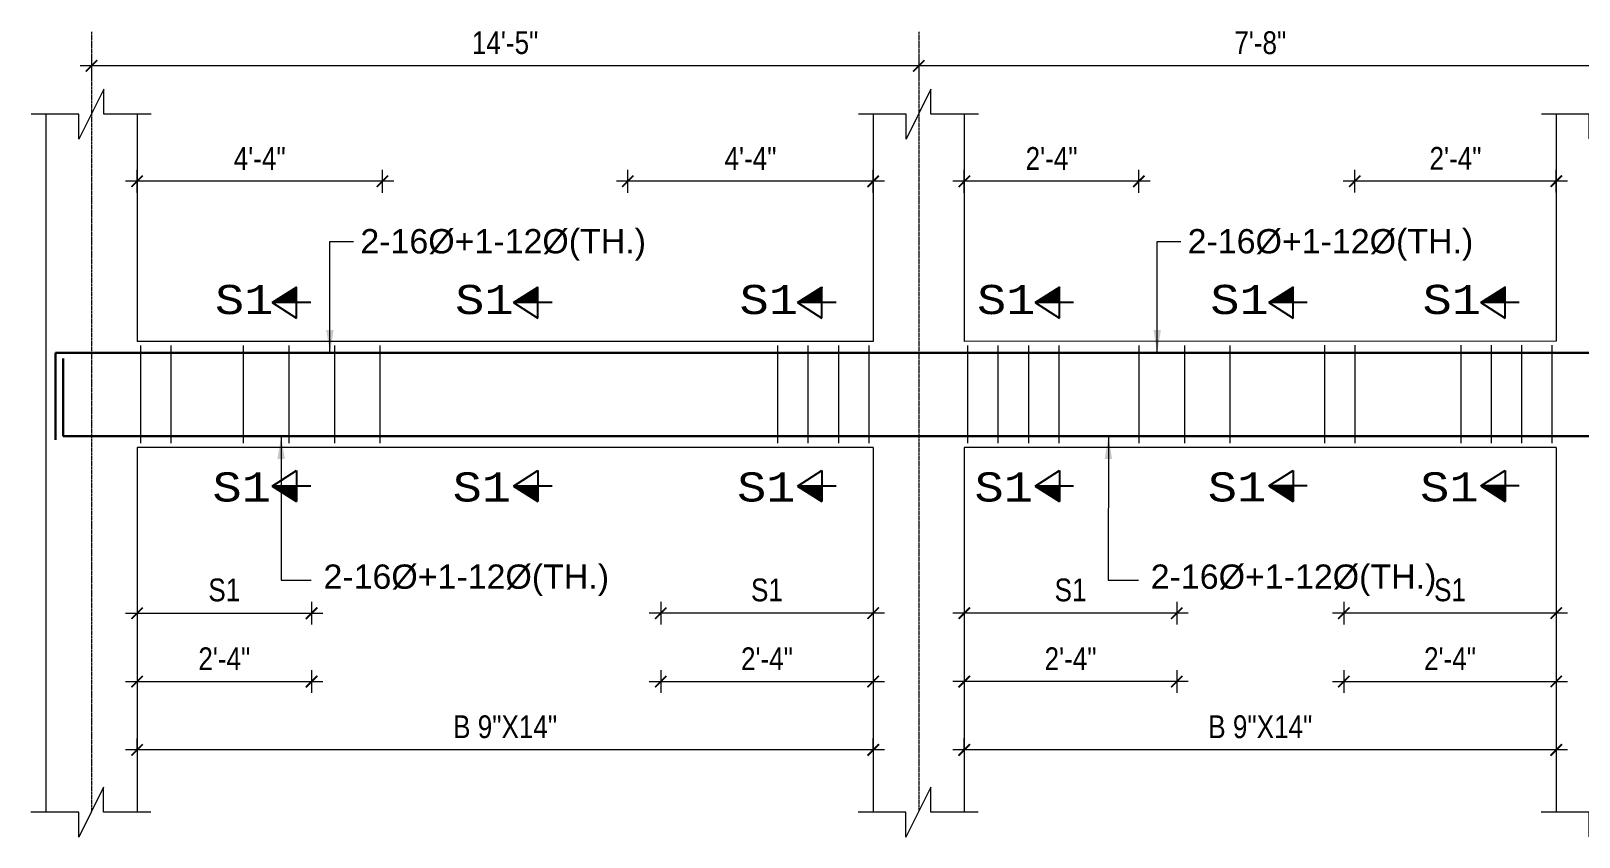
# Model space of a CAD drawing. Header units: inches. Extents: x -412 to 2766, y -9590 to -2111.
# Drawn here: x 1574.1 to 1982.1, y -5243.4 to -5031.1 of the extents above; entities that cross this region are included whole.
import ezdxf

# ---------------------------------------------------------------- set-up
doc = ezdxf.new("R2010")
doc.units = ezdxf.units.IN
doc.header["$LTSCALE"] = 0.5
doc.header["$MEASUREMENT"] = 0
doc.header["$PDMODE"] = 66
for name, pattern in [('ACAD_ISO02W100', [15, 12, -3]), ('ACAD_ISO03W100', [30, 12, -18]), ('CENTER2', [1.125, 0.75, -0.125, 0.125, -0.125])]:
    doc.linetypes.add(name, pattern=pattern)
for name, color, linetype, lineweight in [('09 CONTINUITY', 7, 'Continuous', 9), ('15 CENTER', 113, 'CENTER2', 15), ('15 TEXT', 7, 'Continuous', 15), ('20 BEAM ELEVATION', 140, 'ACAD_ISO03W100', 20), ('20 BEAM SECTION ARROW', 7, 'ACAD_ISO02W100', 20), ('20 STIRRUPS', 137, 'Continuous', 20), ('30 RENFORCEMENT', 12, 'Continuous', 30), ('DIM', 180, 'Continuous', 5), ('Profile ele', 4, 'Continuous', 25), ('RINF', 4, 'Continuous', 25)]:
    doc.layers.add(name, color=color, linetype=linetype, lineweight=lineweight)
doc.styles.add('arial', font='arial.ttf')
doc.styles.add('CUNEW', font='cour.ttf')
doc.styles.add('ordinary', font='ARIALN.TTF')
doc.styles.add('TEX8', font='cour.ttf', dxfattribs={"width": 0.75})
doc.dimstyles.new('SUREN 1', dxfattribs={"dimtxt": 0.75, "dimasz": 6, "dimexe": 1.5, "dimexo": 1.5, "dimgap": 1, "dimtad": 1, "dimdec": 1, "dimzin": 3, "dimdsep": 46, "dimlunit": 4, "dimtxsty": 'TEX8', "dimblk": 'ARCHTICK', "dimcen": 0.09375, "dimclrd": 1, "dimclre": 1, "dimclrt": 256, "dimadec": 0, "dimazin": 0, "dimtfac": 0.75, "dimtdec": 1, "dimtmove": 1, "dimatfit": 3, "dimfxl": 1, "dimtolj": 1, "dimtzin": 0, "dimlwd": 9, "dimlwe": 9, "dimarcsym": 0})
doc.dimstyles.new('SUREN 4', dxfattribs={"dimtxt": 4, "dimasz": 3, "dimexe": 3, "dimexo": 0, "dimgap": 3, "dimtad": 1, "dimdec": 0, "dimzin": 3, "dimdsep": 46, "dimlunit": 4, "dimtxsty": 'ordinary', "dimblk": 'ARCHTICK', "dimcen": 8, "dimdle": 3, "dimclrd": 1, "dimclre": 5, "dimclrt": 256, "dimadec": 3, "dimazin": 0, "dimtfac": 1, "dimtdec": 0, "dimtmove": 1, "dimatfit": 3, "dimfxl": 3, "dimfxlon": 1, "dimfrac": 1, "dimtolj": 1, "dimtzin": 0, "dimlwd": 5, "dimlwe": 5, "dimarcsym": 0})

# ---------------------------------------------------------------- blocks, each defined once
blk = doc.blocks.new('_ArchTick')
at = {"color": 0, "linetype": 'ByBlock', "const_width": 0.15}
blk.add_lwpolyline([(-0.5, -0.5), (0.5, 0.5)], dxfattribs=at)
blk = doc.blocks.new('*D1538')
at = {"layer": 'Defpoints', "color": 0, "transparency": 16777216}
for p in [(-15784.78, -16828.43), (-15728.78, -16828.43), (-15784.78, -16872.04)]:
    blk.add_point(p, dxfattribs=at)
at = {"layer": 'DIM', "color": 1, "lineweight": 5, "transparency": 16777216}
blk.add_line((-15725.78, -16872.04), (-15787.78, -16872.04), dxfattribs=at)
at = {"layer": 'DIM', "color": 5, "lineweight": 5, "transparency": 16777216}
for p, q in [((-15784.78, -16869.04), (-15784.78, -16875.04)), ((-15728.78, -16869.04), (-15728.78, -16875.04))]:
    blk.add_line(p, q, dxfattribs=at)
at = {"layer": 'DIM', "color": 1, "lineweight": 5, "transparency": 16777216, "xscale": 3, "yscale": 3, "zscale": 3, "rotation": 180}
blk.add_blockref('_ArchTick', (-15784.78, -16872.04), dxfattribs=at)
at = {"layer": 'DIM', "color": 1, "lineweight": 5, "transparency": 16777216, "xscale": 3, "yscale": 3, "zscale": 3}
blk.add_blockref('_ArchTick', (-15728.78, -16872.04), dxfattribs=at)
at = {"layer": 'DIM', "transparency": 16777216, "insert": (-15756.78, -16865.94), "char_height": 6, "attachment_point": 5, "style": 'ordinary'}
blk.add_mtext('\\A1;S1', dxfattribs=at)
blk = doc.blocks.new('*D1539')
at = {"layer": 'Defpoints', "color": 0, "transparency": 16777216}
for p in [(-15784.78, -16828.43), (-15728.78, -16828.43), (-15728.78, -16890.04)]:
    blk.add_point(p, dxfattribs=at)
at = {"layer": 'DIM', "color": 5, "lineweight": 5, "transparency": 16777216}
for p, q in [((-15784.78, -16887.04), (-15784.78, -16893.04)), ((-15728.78, -16887.04), (-15728.78, -16893.04))]:
    blk.add_line(p, q, dxfattribs=at)
at = {"layer": 'DIM', "color": 1, "lineweight": 5, "transparency": 16777216}
blk.add_line((-15787.78, -16890.04), (-15725.78, -16890.04), dxfattribs=at)
at = {"layer": 'DIM', "color": 1, "lineweight": 5, "transparency": 16777216, "xscale": 3, "yscale": 3, "zscale": 3, "rotation": 180}
blk.add_blockref('_ArchTick', (-15784.78, -16890.04), dxfattribs=at)
at = {"layer": 'DIM', "color": 1, "lineweight": 5, "transparency": 16777216, "xscale": 3, "yscale": 3, "zscale": 3}
blk.add_blockref('_ArchTick', (-15728.78, -16890.04), dxfattribs=at)
at = {"layer": 'DIM', "transparency": 16777216, "insert": (-15756.78, -16884.03), "char_height": 6, "attachment_point": 5, "style": 'ordinary'}
blk.add_mtext('\\A1;2\'-4"', dxfattribs=at)
blk = doc.blocks.new('*D1542')
at = {"layer": 'Defpoints', "color": 0, "transparency": 16777216}
for p in [(-15884.78, -16828.45), (-15828.78, -16828.45), (-15884.78, -16872.06)]:
    blk.add_point(p, dxfattribs=at)
at = {"layer": 'DIM', "color": 1, "lineweight": 5, "transparency": 16777216}
blk.add_line((-15825.78, -16872.06), (-15887.78, -16872.06), dxfattribs=at)
at = {"layer": 'DIM', "color": 5, "lineweight": 5, "transparency": 16777216}
for p, q in [((-15884.78, -16869.06), (-15884.78, -16875.06)), ((-15828.78, -16869.06), (-15828.78, -16875.06))]:
    blk.add_line(p, q, dxfattribs=at)
at = {"layer": 'DIM', "color": 1, "lineweight": 5, "transparency": 16777216, "xscale": 3, "yscale": 3, "zscale": 3, "rotation": 180}
blk.add_blockref('_ArchTick', (-15884.78, -16872.06), dxfattribs=at)
at = {"layer": 'DIM', "color": 1, "lineweight": 5, "transparency": 16777216, "xscale": 3, "yscale": 3, "zscale": 3}
blk.add_blockref('_ArchTick', (-15828.78, -16872.06), dxfattribs=at)
at = {"layer": 'DIM', "transparency": 16777216, "insert": (-15856.78, -16865.96), "char_height": 6, "attachment_point": 5, "style": 'ordinary'}
blk.add_mtext('\\A1;S1', dxfattribs=at)
blk = doc.blocks.new('*D1543')
at = {"layer": 'Defpoints', "color": 0, "transparency": 16777216}
for p in [(-15884.78, -16828.45), (-15828.78, -16828.45), (-15884.78, -16890.06)]:
    blk.add_point(p, dxfattribs=at)
at = {"layer": 'DIM', "color": 5, "lineweight": 5, "transparency": 16777216}
for p, q in [((-15884.78, -16887.06), (-15884.78, -16893.06)), ((-15828.78, -16887.06), (-15828.78, -16893.06))]:
    blk.add_line(p, q, dxfattribs=at)
at = {"layer": 'DIM', "color": 1, "lineweight": 5, "transparency": 16777216}
blk.add_line((-15825.78, -16890.06), (-15887.78, -16890.06), dxfattribs=at)
at = {"layer": 'DIM', "color": 1, "lineweight": 5, "transparency": 16777216, "xscale": 3, "yscale": 3, "zscale": 3, "rotation": 180}
blk.add_blockref('_ArchTick', (-15884.78, -16890.06), dxfattribs=at)
at = {"layer": 'DIM', "color": 1, "lineweight": 5, "transparency": 16777216, "xscale": 3, "yscale": 3, "zscale": 3}
blk.add_blockref('_ArchTick', (-15828.78, -16890.06), dxfattribs=at)
at = {"layer": 'DIM', "transparency": 16777216, "insert": (-15856.78, -16884.05), "char_height": 6, "attachment_point": 5, "style": 'ordinary'}
blk.add_mtext('\\A1;2\'-4"', dxfattribs=at)
blk = doc.blocks.new('*D1545')
at = {"layer": 'Defpoints', "color": 0, "transparency": 16777216}
for p in [(-15884.78, -16908.06, 0), (-15884.78, -16908.06), (-15728.78, -16908.04)]:
    blk.add_point(p, dxfattribs=at)
at = {"layer": 'DIM', "color": 5, "lineweight": 5, "transparency": 16777216}
for p, q in [((-15884.78, -16908.06), (-15884.78, -16905.06)), ((-15728.78, -16908.04), (-15728.78, -16911.06))]:
    blk.add_line(p, q, dxfattribs=at)
at = {"layer": 'DIM', "color": 1, "lineweight": 5, "transparency": 16777216}
blk.add_line((-15725.78, -16908.06), (-15887.78, -16908.06), dxfattribs=at)
at = {"layer": 'DIM', "color": 1, "lineweight": 5, "transparency": 16777216, "xscale": 3, "yscale": 3, "zscale": 3, "rotation": 180}
blk.add_blockref('_ArchTick', (-15884.78, -16908.06), dxfattribs=at)
at = {"layer": 'DIM', "color": 1, "lineweight": 5, "transparency": 16777216, "xscale": 3, "yscale": 3, "zscale": 3}
blk.add_blockref('_ArchTick', (-15728.78, -16908.06), dxfattribs=at)
at = {"layer": 'DIM', "transparency": 16777216, "insert": (-15806.78, -16902), "char_height": 6, "attachment_point": 5, "style": 'ordinary'}
blk.add_mtext('\\A1;B 9"X14"', dxfattribs=at)
blk = doc.blocks.new('*D1569')
at = {"layer": 'Defpoints', "color": 0, "transparency": 16777216}
for p in [(-15964.78, -16828.45), (-15908.78, -16828.45), (-15964.78, -16872.06)]:
    blk.add_point(p, dxfattribs=at)
at = {"layer": 'DIM', "color": 1, "lineweight": 5, "transparency": 16777216}
blk.add_line((-15905.78, -16872.06), (-15967.78, -16872.06), dxfattribs=at)
at = {"layer": 'DIM', "color": 5, "lineweight": 5, "transparency": 16777216}
for p, q in [((-15964.78, -16869.06), (-15964.78, -16875.06)), ((-15908.78, -16869.06), (-15908.78, -16875.06))]:
    blk.add_line(p, q, dxfattribs=at)
at = {"layer": 'DIM', "color": 1, "lineweight": 5, "transparency": 16777216, "xscale": 3, "yscale": 3, "zscale": 3, "rotation": 180}
blk.add_blockref('_ArchTick', (-15964.78, -16872.06), dxfattribs=at)
at = {"layer": 'DIM', "color": 1, "lineweight": 5, "transparency": 16777216, "xscale": 3, "yscale": 3, "zscale": 3}
blk.add_blockref('_ArchTick', (-15908.78, -16872.06), dxfattribs=at)
at = {"layer": 'DIM', "transparency": 16777216, "insert": (-15936.78, -16865.96), "char_height": 6, "attachment_point": 5, "style": 'ordinary'}
blk.add_mtext('\\A1;S1', dxfattribs=at)
blk = doc.blocks.new('*D1570')
at = {"layer": 'Defpoints', "color": 0, "transparency": 16777216}
for p in [(-15964.78, -16828.45), (-15908.78, -16828.45), (-15908.78, -16890.06)]:
    blk.add_point(p, dxfattribs=at)
at = {"layer": 'DIM', "color": 5, "lineweight": 5, "transparency": 16777216}
for p, q in [((-15964.78, -16887.06), (-15964.78, -16893.06)), ((-15908.78, -16887.06), (-15908.78, -16893.06))]:
    blk.add_line(p, q, dxfattribs=at)
at = {"layer": 'DIM', "color": 1, "lineweight": 5, "transparency": 16777216}
blk.add_line((-15967.78, -16890.06), (-15905.78, -16890.06), dxfattribs=at)
at = {"layer": 'DIM', "color": 1, "lineweight": 5, "transparency": 16777216, "xscale": 3, "yscale": 3, "zscale": 3, "rotation": 180}
blk.add_blockref('_ArchTick', (-15964.78, -16890.06), dxfattribs=at)
at = {"layer": 'DIM', "color": 1, "lineweight": 5, "transparency": 16777216, "xscale": 3, "yscale": 3, "zscale": 3}
blk.add_blockref('_ArchTick', (-15908.78, -16890.06), dxfattribs=at)
at = {"layer": 'DIM', "transparency": 16777216, "insert": (-15936.78, -16884.05), "char_height": 6, "attachment_point": 5, "style": 'ordinary'}
blk.add_mtext('\\A1;2\'-4"', dxfattribs=at)
blk = doc.blocks.new('*D1571')
at = {"layer": 'Defpoints', "color": 0, "transparency": 16777216}
for p in [(-16102.78, -16828.45), (-16056.78, -16828.45), (-16056.78, -16872.06)]:
    blk.add_point(p, dxfattribs=at)
at = {"layer": 'DIM', "color": 1, "lineweight": 5, "transparency": 16777216}
blk.add_line((-16105.78, -16872.06), (-16053.78, -16872.06), dxfattribs=at)
at = {"layer": 'DIM', "color": 5, "lineweight": 5, "transparency": 16777216}
for p, q in [((-16102.78, -16869.06), (-16102.78, -16875.06)), ((-16056.78, -16869.06), (-16056.78, -16875.06))]:
    blk.add_line(p, q, dxfattribs=at)
at = {"layer": 'DIM', "color": 1, "lineweight": 5, "transparency": 16777216, "xscale": 3, "yscale": 3, "zscale": 3, "rotation": 180}
blk.add_blockref('_ArchTick', (-16102.78, -16872.06), dxfattribs=at)
at = {"layer": 'DIM', "color": 1, "lineweight": 5, "transparency": 16777216, "xscale": 3, "yscale": 3, "zscale": 3}
blk.add_blockref('_ArchTick', (-16056.78, -16872.06), dxfattribs=at)
at = {"layer": 'DIM', "transparency": 16777216, "insert": (-16079.78, -16865.96), "char_height": 6, "attachment_point": 5, "style": 'ordinary'}
blk.add_mtext('\\A1;S1', dxfattribs=at)
blk = doc.blocks.new('*D1572')
at = {"layer": 'Defpoints', "color": 0, "transparency": 16777216}
for p in [(-16102.78, -16828.45), (-16056.78, -16828.45), (-16056.78, -16890.06)]:
    blk.add_point(p, dxfattribs=at)
at = {"layer": 'DIM', "color": 5, "lineweight": 5, "transparency": 16777216}
for p, q in [((-16102.78, -16887.06), (-16102.78, -16893.06)), ((-16056.78, -16887.06), (-16056.78, -16893.06))]:
    blk.add_line(p, q, dxfattribs=at)
at = {"layer": 'DIM', "color": 1, "lineweight": 5, "transparency": 16777216}
blk.add_line((-16105.78, -16890.06), (-16053.78, -16890.06), dxfattribs=at)
at = {"layer": 'DIM', "color": 1, "lineweight": 5, "transparency": 16777216, "xscale": 3, "yscale": 3, "zscale": 3, "rotation": 180}
blk.add_blockref('_ArchTick', (-16102.78, -16890.06), dxfattribs=at)
at = {"layer": 'DIM', "color": 1, "lineweight": 5, "transparency": 16777216, "xscale": 3, "yscale": 3, "zscale": 3}
blk.add_blockref('_ArchTick', (-16056.78, -16890.06), dxfattribs=at)
at = {"layer": 'DIM', "transparency": 16777216, "insert": (-16079.78, -16884.05), "char_height": 6, "attachment_point": 5, "style": 'ordinary'}
blk.add_mtext('\\A1;2\'-4"', dxfattribs=at)
blk = doc.blocks.new('*D1573')
at = {"layer": 'Defpoints', "color": 0, "transparency": 16777216}
for p in [(-16102.78, -16908.06), (-16102.78, -16908.06), (-15908.78, -16908.06)]:
    blk.add_point(p, dxfattribs=at)
at = {"layer": 'DIM', "color": 5, "lineweight": 5, "transparency": 16777216}
for p, q in [((-16102.78, -16908.06), (-16102.78, -16905.06)), ((-15908.78, -16908.06), (-15908.78, -16905.06))]:
    blk.add_line(p, q, dxfattribs=at)
at = {"layer": 'DIM', "color": 1, "lineweight": 5, "transparency": 16777216}
blk.add_line((-15905.78, -16908.06), (-16105.78, -16908.06), dxfattribs=at)
at = {"layer": 'DIM', "color": 1, "lineweight": 5, "transparency": 16777216, "xscale": 3, "yscale": 3, "zscale": 3, "rotation": 180}
blk.add_blockref('_ArchTick', (-16102.78, -16908.06), dxfattribs=at)
at = {"layer": 'DIM', "color": 1, "lineweight": 5, "transparency": 16777216, "xscale": 3, "yscale": 3, "zscale": 3}
blk.add_blockref('_ArchTick', (-15908.78, -16908.06), dxfattribs=at)
at = {"layer": 'DIM', "transparency": 16777216, "insert": (-16005.78, -16902), "char_height": 6, "attachment_point": 5, "style": 'ordinary'}
blk.add_mtext('\\A1;B 9"X14"', dxfattribs=at)
blk = doc.blocks.new('*D1574')
at = {"layer": 'Defpoints', "color": 0, "transparency": 16777216}
for p in [(-15781.9, -16758.27), (-15728.78, -16800.43), (-15781.9, -16804.95)]:
    blk.add_point(p, dxfattribs=at)
at = {"layer": 'DIM', "color": 1, "lineweight": 5, "transparency": 16777216}
blk.add_line((-15725.78, -16758.27), (-15784.9, -16758.27), dxfattribs=at)
at = {"layer": 'DIM', "color": 5, "lineweight": 5, "transparency": 16777216}
for p, q in [((-15781.9, -16761.27), (-15781.9, -16755.27)), ((-15728.78, -16761.27), (-15728.78, -16755.27))]:
    blk.add_line(p, q, dxfattribs=at)
at = {"layer": 'DIM', "color": 1, "lineweight": 5, "transparency": 16777216, "xscale": 3, "yscale": 3, "zscale": 3, "rotation": 180}
blk.add_blockref('_ArchTick', (-15781.9, -16758.27), dxfattribs=at)
at = {"layer": 'DIM', "color": 1, "lineweight": 5, "transparency": 16777216, "xscale": 3, "yscale": 3, "zscale": 3}
blk.add_blockref('_ArchTick', (-15728.78, -16758.27), dxfattribs=at)
at = {"layer": 'DIM', "transparency": 16777216, "insert": (-15755.34, -16752.26), "char_height": 6, "attachment_point": 5, "style": 'ordinary'}
blk.add_mtext('\\A1;2\'-4"', dxfattribs=at)
blk = doc.blocks.new('*D1575')
at = {"layer": 'Defpoints', "color": 0, "transparency": 16777216}
for p in [(-15884.78, -16758.29), (-15884.78, -16800.45), (-15838.77, -16804.95)]:
    blk.add_point(p, dxfattribs=at)
at = {"layer": 'DIM', "color": 1, "lineweight": 5, "transparency": 16777216}
blk.add_line((-15835.77, -16758.29), (-15887.78, -16758.29), dxfattribs=at)
at = {"layer": 'DIM', "color": 5, "lineweight": 5, "transparency": 16777216}
for p, q in [((-15884.78, -16761.29), (-15884.78, -16755.29)), ((-15838.77, -16761.29), (-15838.77, -16755.29))]:
    blk.add_line(p, q, dxfattribs=at)
at = {"layer": 'DIM', "color": 1, "lineweight": 5, "transparency": 16777216, "xscale": 3, "yscale": 3, "zscale": 3, "rotation": 180}
blk.add_blockref('_ArchTick', (-15884.78, -16758.29), dxfattribs=at)
at = {"layer": 'DIM', "color": 1, "lineweight": 5, "transparency": 16777216, "xscale": 3, "yscale": 3, "zscale": 3}
blk.add_blockref('_ArchTick', (-15838.77, -16758.29), dxfattribs=at)
at = {"layer": 'DIM', "transparency": 16777216, "insert": (-15861.78, -16752.28), "char_height": 6, "attachment_point": 5, "style": 'ordinary'}
blk.add_mtext('\\A1;2\'-4"', dxfattribs=at)
blk = doc.blocks.new('*D1578')
at = {"layer": 'Defpoints', "color": 0, "transparency": 16777216}
for p in [(-15973.45, -16758.29), (-15908.78, -16800.45), (-15973.45, -16804.96, 0)]:
    blk.add_point(p, dxfattribs=at)
at = {"layer": 'DIM', "color": 1, "lineweight": 5, "transparency": 16777216}
blk.add_line((-15905.78, -16758.29), (-15976.45, -16758.29), dxfattribs=at)
at = {"layer": 'DIM', "color": 5, "lineweight": 5, "transparency": 16777216}
for p, q in [((-15973.45, -16761.29), (-15973.45, -16755.29)), ((-15908.78, -16761.29), (-15908.78, -16755.29))]:
    blk.add_line(p, q, dxfattribs=at)
at = {"layer": 'DIM', "color": 1, "lineweight": 5, "transparency": 16777216, "xscale": 3, "yscale": 3, "zscale": 3, "rotation": 180}
blk.add_blockref('_ArchTick', (-15973.45, -16758.29), dxfattribs=at)
at = {"layer": 'DIM', "color": 1, "lineweight": 5, "transparency": 16777216, "xscale": 3, "yscale": 3, "zscale": 3}
blk.add_blockref('_ArchTick', (-15908.78, -16758.29), dxfattribs=at)
at = {"layer": 'DIM', "transparency": 16777216, "insert": (-15941.12, -16752.29), "char_height": 6, "attachment_point": 5, "style": 'ordinary'}
blk.add_mtext('\\A1;4\'-4"', dxfattribs=at)
blk = doc.blocks.new('*D1579')
at = {"layer": 'Defpoints', "color": 0, "transparency": 16777216}
for p in [(-16102.78, -16758.29), (-16038.12, -16800.45), (-16102.78, -16804.96, 0)]:
    blk.add_point(p, dxfattribs=at)
at = {"layer": 'DIM', "color": 1, "lineweight": 5, "transparency": 16777216}
blk.add_line((-16035.12, -16758.29), (-16105.78, -16758.29), dxfattribs=at)
at = {"layer": 'DIM', "color": 5, "lineweight": 5, "transparency": 16777216}
for p, q in [((-16102.78, -16761.29), (-16102.78, -16755.29)), ((-16038.12, -16761.29), (-16038.12, -16755.29))]:
    blk.add_line(p, q, dxfattribs=at)
at = {"layer": 'DIM', "color": 1, "lineweight": 5, "transparency": 16777216, "xscale": 3, "yscale": 3, "zscale": 3, "rotation": 180}
blk.add_blockref('_ArchTick', (-16102.78, -16758.29), dxfattribs=at)
at = {"layer": 'DIM', "color": 1, "lineweight": 5, "transparency": 16777216, "xscale": 3, "yscale": 3, "zscale": 3}
blk.add_blockref('_ArchTick', (-16038.12, -16758.29), dxfattribs=at)
at = {"layer": 'DIM', "transparency": 16777216, "insert": (-16070.45, -16752.29), "char_height": 6, "attachment_point": 5, "style": 'ordinary'}
blk.add_mtext('\\A1;4\'-4"', dxfattribs=at)
blk = doc.blocks.new('*D1580')
at = {"layer": 'Defpoints', "color": 0, "transparency": 16777216}
for p in [(-16114.78, -16718.97), (-15896.78, -16718.97), (-16114.78, -16727.88)]:
    blk.add_point(p, dxfattribs=at)
at = {"layer": 'DIM', "color": 5, "lineweight": 5, "transparency": 16777216}
for p, q in [((-16114.78, -16724.88), (-16114.78, -16730.88)), ((-15896.78, -16724.88), (-15896.78, -16730.88))]:
    blk.add_line(p, q, dxfattribs=at)
at = {"layer": 'DIM', "color": 1, "lineweight": 5, "transparency": 16777216}
blk.add_line((-15893.78, -16727.88), (-16117.78, -16727.88), dxfattribs=at)
at = {"layer": 'DIM', "color": 1, "lineweight": 5, "transparency": 16777216, "xscale": 3, "yscale": 3, "zscale": 3, "rotation": 180}
blk.add_blockref('_ArchTick', (-16114.78, -16727.88), dxfattribs=at)
at = {"layer": 'DIM', "color": 1, "lineweight": 5, "transparency": 16777216, "xscale": 3, "yscale": 3, "zscale": 3}
blk.add_blockref('_ArchTick', (-15896.78, -16727.88), dxfattribs=at)
at = {"layer": 'DIM', "transparency": 16777216, "insert": (-16005.78, -16721.81), "char_height": 6, "attachment_point": 5, "style": 'ordinary'}
blk.add_mtext('\\A1;14\'-5"', dxfattribs=at)
blk = doc.blocks.new('*D1581')
at = {"layer": 'Defpoints', "color": 0, "transparency": 16777216}
for p in [(-15896.78, -16718.97), (-15716.78, -16718.99, 0), (-15896.78, -16727.9)]:
    blk.add_point(p, dxfattribs=at)
at = {"layer": 'DIM', "color": 5, "lineweight": 5, "transparency": 16777216}
for p, q in [((-15896.78, -16724.9), (-15896.78, -16730.9)), ((-15716.78, -16724.9), (-15716.78, -16730.9))]:
    blk.add_line(p, q, dxfattribs=at)
at = {"layer": 'DIM', "color": 1, "lineweight": 5, "transparency": 16777216}
blk.add_line((-15713.78, -16727.9), (-15899.78, -16727.9), dxfattribs=at)
at = {"layer": 'DIM', "color": 1, "lineweight": 5, "transparency": 16777216, "xscale": 3, "yscale": 3, "zscale": 3, "rotation": 180}
blk.add_blockref('_ArchTick', (-15896.78, -16727.9), dxfattribs=at)
at = {"layer": 'DIM', "color": 1, "lineweight": 5, "transparency": 16777216, "xscale": 3, "yscale": 3, "zscale": 3}
blk.add_blockref('_ArchTick', (-15716.78, -16727.9), dxfattribs=at)
at = {"layer": 'DIM', "transparency": 16777216, "insert": (-15806.78, -16721.83), "char_height": 6, "attachment_point": 5, "style": 'ordinary'}
blk.add_mtext('\\A1;7\'-8"', dxfattribs=at)
blk = doc.blocks.new('53')
at = {"layer": 'RINF'}
h = blk.add_hatch(dxfattribs=at)
h.set_pattern_fill('ANSI31', color=1, scale=0.029257, style=0)
h.set_pattern_definition([(135.000000013, (-84718.560301, -32178.883471), (0.00271529004177, 0.00271529004057), [])])
h.paths.add_polyline_path([(-16060.76, -16786.16), (-16067.16, -16790.25), (-16060.76, -16790.25)])
h = blk.add_hatch(dxfattribs=at)
h.set_pattern_fill('ANSI31', color=1, scale=0.029257, style=0)
h.set_pattern_definition([(135.000000013, (-84782.1942387, -32178.883471), (0.00271529004177, 0.00271529004057), [])])
h.paths.add_polyline_path([(-15997.12, -16786.16), (-16003.53, -16790.25), (-15997.12, -16790.25)])
h = blk.add_hatch(dxfattribs=at)
h.set_pattern_fill('ANSI31', color=1, scale=0.029257, style=0)
h.set_pattern_definition([(135.000000013, (-84857.0345, -32178.883471), (0.00271529004177, 0.00271529004057), [])])
h.paths.add_polyline_path([(-15922.28, -16786.16), (-15928.69, -16790.25), (-15922.28, -16790.25)])
h = blk.add_hatch(dxfattribs=at)
h.set_pattern_fill('ANSI31', color=1, scale=0.029257, style=0)
h.set_pattern_definition([(135.000000013, (-84919.602298, -32178.883471), (0.00271529004177, 0.00271529004057), [])])
h.paths.add_polyline_path([(-15859.72, -16786.16), (-15866.12, -16790.25), (-15859.72, -16790.25)])
h = blk.add_hatch(dxfattribs=at)
h.set_pattern_fill('ANSI31', color=1, scale=0.029257, style=0)
h.set_pattern_definition([(135.000000013, (-84583.1942387, -32178.873613), (0.00271529004177, 0.00271529004057), [])])
h.paths.add_polyline_path([(-15798.12, -16786.15), (-15804.53, -16790.24), (-15798.12, -16790.24)])
h = blk.add_hatch(dxfattribs=at)
h.set_pattern_fill('ANSI31', color=1, scale=0.029257, style=0)
h.set_pattern_definition([(135.000000013, (-85037.0345, -32178.863755), (0.00271529004177, 0.00271529004057), [])])
h.paths.add_polyline_path([(-15742.28, -16786.14), (-15748.69, -16790.23), (-15742.28, -16790.23)])
h = blk.add_hatch(dxfattribs=at)
h.set_pattern_fill('ANSI31', color=1, scale=1.6, style=0)
h.set_pattern_definition([(135.000000013, (-3809792.1707, -833971.70398), (0.148492424155, 0.148492424089), [])])
h.paths.add_polyline_path([(-16060.76, -16842.64), (-16067.16, -16838.55), (-16060.76, -16838.55)])
h = blk.add_hatch(dxfattribs=at)
h.set_pattern_fill('ANSI31', color=1, scale=1.6, style=0)
h.set_pattern_definition([(135.000000013, (-3809855.80463, -833971.70398), (0.148492424155, 0.148492424089), [])])
h.paths.add_polyline_path([(-15997.12, -16842.64), (-16003.53, -16838.55), (-15997.12, -16838.55)])
h = blk.add_hatch(dxfattribs=at)
h.set_pattern_fill('ANSI31', color=1, scale=1.6, style=0)
h.set_pattern_definition([(135.000000013, (-3809930.6449, -833971.70398), (0.148492424155, 0.148492424089), [])])
h.paths.add_polyline_path([(-15922.28, -16842.64), (-15928.69, -16838.55), (-15922.28, -16838.55)])
h = blk.add_hatch(dxfattribs=at)
h.set_pattern_fill('ANSI31', color=1, scale=1.6, style=0)
h.set_pattern_definition([(135.000000013, (-3809993.2127, -833971.70398), (0.148492424155, 0.148492424089), [])])
h.paths.add_polyline_path([(-15859.72, -16842.64), (-15866.12, -16838.55), (-15859.72, -16838.55)])
h = blk.add_hatch(dxfattribs=at)
h.set_pattern_fill('ANSI31', color=1, scale=1.6, style=0)
h.set_pattern_definition([(135.000000013, (-3809656.80463, -833971.69412), (0.148492424155, 0.148492424089), [])])
h.paths.add_polyline_path([(-15798.12, -16842.63), (-15804.53, -16838.54), (-15798.12, -16838.54)])
h = blk.add_hatch(dxfattribs=at)
h.set_pattern_fill('ANSI31', color=1, scale=1.6, style=0)
h.set_pattern_definition([(135.000000013, (-3810110.6449, -833971.68426), (0.148492424155, 0.148492424089), [])])
h.paths.add_polyline_path([(-15742.28, -16842.62), (-15748.69, -16838.53), (-15742.28, -16838.53)])
at = {"layer": '09 CONTINUITY', "color": 2, "lineweight": 5, "ltscale": 25, "elevation": 0}
for points in [[(-16099.06, -16740.62), (-16111.57, -16740.62), (-16111.57, -16734), (-16118.1, -16747.17), (-16118.1, -16740.62), (-16130.69, -16740.62)], [(-15881.06, -16740.62), (-15893.57, -16740.62), (-15893.57, -16734), (-15900.1, -16747.17), (-15900.1, -16740.62), (-15912.69, -16740.62)], [(-15701.06, -16740.6), (-15713.57, -16740.6), (-15713.57, -16733.98), (-15720.1, -16747.15), (-15720.1, -16740.6), (-15732.69, -16740.6)], [(-16099.11, -16924.45), (-16111.62, -16924.45), (-16111.62, -16917.83), (-16118.15, -16931), (-16118.15, -16924.45), (-16130.73, -16924.45)], [(-15881.11, -16924.45), (-15893.62, -16924.45), (-15893.62, -16917.83), (-15900.15, -16931), (-15900.15, -16924.45), (-15912.73, -16924.45)], [(-15701.11, -16924.43), (-15713.62, -16924.43), (-15713.62, -16917.81), (-15720.15, -16930.98), (-15720.15, -16924.43), (-15732.73, -16924.43)]]:
    blk.add_lwpolyline(points, dxfattribs=at)
at = {"layer": '15 CENTER', "ltscale": 0.05}
for p, q in [((-16114.78, -16718.97), (-16114.78, -16924.22)), ((-15896.78, -16718.97), (-15896.78, -16924.22))]:
    blk.add_line(p, q, dxfattribs=at)
at = {"layer": '20 BEAM ELEVATION', "linetype": 'ByBlock', "ltscale": 20}
for p, q in [((-16126.78, -16740.62), (-16126.78, -16828.45)), ((-16102.78, -16740.62), (-16102.78, -16800.45)), ((-15908.78, -16740.62), (-15908.78, -16800.45)), ((-15884.78, -16740.62), (-15884.78, -16800.45)), ((-15728.78, -16740.6, 0), (-15728.78, -16800.43, 0)), ((-15908.78, -16800.45), (-16102.78, -16800.45)), ((-15728.78, -16800.43, 0), (-15884.78, -16800.45)), ((-16126.78, -16828.45), (-16126.78, -16924.45)), ((-16102.78, -16828.45), (-16102.78, -16924.45)), ((-15908.78, -16828.45), (-16102.78, -16828.45)), ((-15908.78, -16828.45), (-15908.78, -16924.45)), ((-15728.78, -16828.43, 0), (-15884.78, -16828.45)), ((-15884.78, -16828.45), (-15884.78, -16924.45)), ((-15728.78, -16828.43, 0), (-15728.78, -16924.43, 0))]:
    blk.add_line(p, q, dxfattribs=at)
at = {"layer": '20 STIRRUPS'}
for p, q in [((-16101.9, -16801.51), (-16101.9, -16827.29)), ((-16093.9, -16801.51), (-16093.9, -16827.29)), ((-16074.77, -16801.51), (-16074.77, -16827.29)), ((-16062.77, -16801.51), (-16062.77, -16827.29)), ((-16050.77, -16801.51), (-16050.77, -16827.29)), ((-16038.77, -16801.51), (-16038.77, -16827.29)), ((-15933.97, -16801.51), (-15933.97, -16827.29)), ((-15925.97, -16801.51), (-15925.97, -16827.29)), ((-15917.97, -16801.51), (-15917.97, -16827.29)), ((-15909.97, -16801.51), (-15909.97, -16827.29)), ((-15883.9, -16801.51), (-15883.9, -16827.29)), ((-15875.9, -16801.51), (-15875.9, -16827.29)), ((-15867.9, -16801.51), (-15867.9, -16827.29)), ((-15859.9, -16801.51), (-15859.9, -16827.29)), ((-15838.77, -16801.51), (-15838.77, -16827.29)), ((-15826.77, -16801.51), (-15826.77, -16827.29)), ((-15814.77, -16801.51), (-15814.77, -16827.29)), ((-15789.9, -16801.49, 0), (-15789.9, -16827.27, 0)), ((-15781.9, -16801.49, 0), (-15781.9, -16827.27, 0)), ((-15753.97, -16801.49, 0), (-15753.97, -16827.27, 0)), ((-15745.97, -16801.49, 0), (-15745.97, -16827.27, 0)), ((-15737.97, -16801.49, 0), (-15737.97, -16827.27, 0)), ((-15729.97, -16801.49, 0), (-15729.97, -16827.27, 0))]:
    blk.add_line(p, q, dxfattribs=at)
at = {"layer": '30 RENFORCEMENT', "lineweight": 30, "ltscale": 0.75}
for p, q in [((-15908.78, -16803.49), (-16124.26, -16803.49)), ((-16124.26, -16803.49), (-16124.26, -16826.37)), ((-16122.26, -16805.01), (-16122.26, -16825.46)), ((-15490.47, -16803.46, 0), (-15908.78, -16803.49)), ((-15908.78, -16825.46), (-16122.26, -16825.46)), ((-15492.47, -16825.43, 0), (-15908.78, -16825.46))]:
    blk.add_line(p, q, dxfattribs=at)
at = {"layer": 'RINF', "color": 1}
for p, q in [((-16067.16, -16790.25), (-16060.76, -16786.16)), ((-16060.76, -16794.33), (-16060.76, -16786.16)), ((-16003.53, -16790.25), (-15997.12, -16786.16)), ((-15997.12, -16794.33), (-15997.12, -16786.16)), ((-15928.69, -16790.25), (-15922.28, -16786.16)), ((-15922.28, -16794.33), (-15922.28, -16786.16)), ((-15866.12, -16790.25), (-15859.72, -16786.16)), ((-15859.72, -16794.33), (-15859.72, -16786.16)), ((-15804.53, -16790.24, 0), (-15798.12, -16786.15, 0)), ((-15798.12, -16794.33, 0), (-15798.12, -16786.15, 0)), ((-15748.69, -16790.23, 0), (-15742.28, -16786.14, 0)), ((-15742.28, -16794.32, 0), (-15742.28, -16786.14, 0)), ((-16057.02, -16790.25), (-16067.16, -16790.25)), ((-16067.16, -16790.25), (-16060.76, -16794.33)), ((-15993.39, -16790.25), (-16003.53, -16790.25)), ((-16003.53, -16790.25), (-15997.12, -16794.33)), ((-15918.55, -16790.25), (-15928.69, -16790.25)), ((-15928.69, -16790.25), (-15922.28, -16794.33)), ((-15855.98, -16790.25), (-15866.12, -16790.25)), ((-15866.12, -16790.25), (-15859.72, -16794.33)), ((-15794.39, -16790.24, 0), (-15804.53, -16790.24, 0)), ((-15804.53, -16790.24, 0), (-15798.12, -16794.33, 0)), ((-15738.55, -16790.23, 0), (-15748.69, -16790.23, 0)), ((-15748.69, -16790.23, 0), (-15742.28, -16794.32, 0)), ((-16067.16, -16838.55, 0), (-16060.76, -16834.47, 0)), ((-16060.76, -16834.47, 0), (-16060.76, -16842.64, 0)), ((-16003.53, -16838.55, 0), (-15997.12, -16834.47, 0)), ((-15997.12, -16834.47, 0), (-15997.12, -16842.64, 0)), ((-15928.69, -16838.55, 0), (-15922.28, -16834.47, 0)), ((-15922.28, -16834.47, 0), (-15922.28, -16842.64, 0)), ((-15866.12, -16838.55, 0), (-15859.72, -16834.47, 0)), ((-15859.72, -16834.47, 0), (-15859.72, -16842.64, 0)), ((-15804.53, -16838.54, 0), (-15798.12, -16834.46, 0)), ((-15798.12, -16834.46, 0), (-15798.12, -16842.63, 0)), ((-15748.69, -16838.53, 0), (-15742.28, -16834.45, 0)), ((-15742.28, -16834.45, 0), (-15742.28, -16842.62, 0)), ((-16057.02, -16838.55, 0), (-16067.16, -16838.55, 0)), ((-16067.16, -16838.55, 0), (-16060.76, -16842.64, 0)), ((-15993.39, -16838.55, 0), (-16003.53, -16838.55, 0)), ((-16003.53, -16838.55, 0), (-15997.12, -16842.64, 0)), ((-15918.55, -16838.55, 0), (-15928.69, -16838.55, 0)), ((-15928.69, -16838.55, 0), (-15922.28, -16842.64, 0)), ((-15855.98, -16838.55, 0), (-15866.12, -16838.55, 0)), ((-15866.12, -16838.55, 0), (-15859.72, -16842.64, 0)), ((-15794.39, -16838.54, 0), (-15804.53, -16838.54, 0)), ((-15804.53, -16838.54, 0), (-15798.12, -16842.63, 0)), ((-15738.55, -16838.53, 0), (-15748.69, -16838.53, 0)), ((-15748.69, -16838.53, 0), (-15742.28, -16842.62, 0))]:
    blk.add_line(p, q, dxfattribs=at)
at = {"layer": '15 TEXT', "style": 'arial'}
for p in [(-16043.92, -16777.28, 0), (-15825.92, -16777.28, 0), (-16053.65, -16865.62, 0), (-15835.65, -16865.62, 0)]:
    blk.add_text('2-16%%C+1-12%%C(TH.)', height=6.4, dxfattribs=at).set_placement(p)
at = {"layer": '20 BEAM SECTION ARROW', "color": 2, "style": 'CUNEW'}
for p in [(-16082.24, -16793.27, 0), (-16018.95, -16793.27), (-15944, -16793.27), (-15881.43, -16793.27), (-15819.95, -16793.26, 0), (-15764, -16793.25, 0), (-16082.89, -16842.64), (-16019.6, -16842.64, 0), (-15944.65, -16842.64, 0), (-15882.08, -16842.64, 0), (-15820.6, -16842.63, 0), (-15764.65, -16842.62, 0)]:
    blk.add_text('S1', height=7.68, rotation=0, dxfattribs=at).set_placement(p)
at = {"layer": 'DIM'}
for base, p1, p2, text, picture, middle in [((-16114.78, -16727.88), (-15896.78, -16718.97), (-16114.78, -16718.97), '14\'-5"', '*D1580', (-16005.78, -16721.81)), ((-15896.78, -16727.9), (-15716.78, -16718.99, 0), (-15896.78, -16718.97), '7\'-8"', '*D1581', (-15806.78, -16721.83))]:
    dim = blk.add_linear_dim(base=base, p1=p1, p2=p2, text=text, dimstyle='SUREN 4', override={"dimtxt": 6}, dxfattribs=at)
    dim.commit()
    dim.dimension.update_dxf_attribs({"geometry": picture, "text_midpoint": middle})
for base, p1, p2, text, picture, middle in [((-16102.78, -16758.29), (-16038.12, -16800.45), (-16102.78, -16804.96, 0), '4\'-4"', '*D1579', (-16070.45, -16752.29)), ((-15973.45, -16758.29), (-15908.78, -16800.45), (-15973.45, -16804.96, 0), '4\'-4"', '*D1578', (-15941.12, -16752.29)), ((-15884.78, -16758.29), (-15838.77, -16804.95), (-15884.78, -16800.45), '2\'-4"', '*D1575', (-15861.78, -16752.28)), ((-15781.9, -16758.27, 0), (-15728.78, -16800.43, 0), (-15781.9, -16804.95, 0), '2\'-4"', '*D1574', (-15755.34, -16752.26, 0)), ((-16056.78, -16872.06), (-16102.78, -16828.45), (-16056.78, -16828.45), 'S1', '*D1571', (-16079.78, -16865.96)), ((-16056.78, -16890.06), (-16102.78, -16828.45), (-16056.78, -16828.45), '2\'-4"', '*D1572', (-16079.78, -16884.05)), ((-15964.78, -16872.06), (-15908.78, -16828.45), (-15964.78, -16828.45), 'S1', '*D1569', (-15936.78, -16865.96)), ((-15908.78, -16890.06), (-15964.78, -16828.45), (-15908.78, -16828.45), '2\'-4"', '*D1570', (-15936.78, -16884.05)), ((-15884.78, -16872.06), (-15828.78, -16828.45), (-15884.78, -16828.45), 'S1', '*D1542', (-15856.78, -16865.96)), ((-15884.78, -16890.06), (-15828.78, -16828.45), (-15884.78, -16828.45), '2\'-4"', '*D1543', (-15856.78, -16884.05)), ((-15784.78, -16872.04, 0), (-15728.78, -16828.43, 0), (-15784.78, -16828.43, 0), 'S1', '*D1538', (-15756.78, -16865.94, 0)), ((-15728.78, -16890.04, 0), (-15784.78, -16828.43, 0), (-15728.78, -16828.43, 0), '2\'-4"', '*D1539', (-15756.78, -16884.03, 0)), ((-16102.78, -16908.06), (-15908.78, -16908.06), (-16102.78, -16908.06), 'B 9"X14"', '*D1573', (-16005.78, -16902)), ((-15884.78, -16908.06, 0), (-15728.78, -16908.04, 0), (-15884.78, -16908.06), 'B 9"X14"', '*D1545', (-15806.78, -16902, 0))]:
    dim = blk.add_linear_dim(base=base, p1=p1, p2=p2, angle=180, text=text, dimstyle='SUREN 4', override={"dimtxt": 6}, dxfattribs=at)
    dim.commit()
    dim.dimension.update_dxf_attribs({"geometry": picture, "text_midpoint": middle})
at = {"layer": '15 TEXT'}
for points in [[(-16051.94, -16803.45, 0), (-16051.94, -16774.12, 0), (-16045.76, -16774.12, 0)], [(-15833.94, -16803.45, 0), (-15833.94, -16774.12, 0), (-15827.76, -16774.12, 0)], [(-16064.8, -16825.46), (-16064.84, -16863.32), (-16056.87, -16863.32)], [(-15846.8, -16825.46), (-15846.84, -16863.32), (-15838.87, -16863.32)]]:
    blk.add_leader(points, dimstyle='SUREN 1', dxfattribs=at)

msp = doc.modelspace()

# ---------------------------------------------------------------- block references
at = {"layer": 'Profile ele'}
msp.add_blockref('53', (17704.87, 11687.6, 0), dxfattribs=at)

doc.saveas('drawing.dxf')
